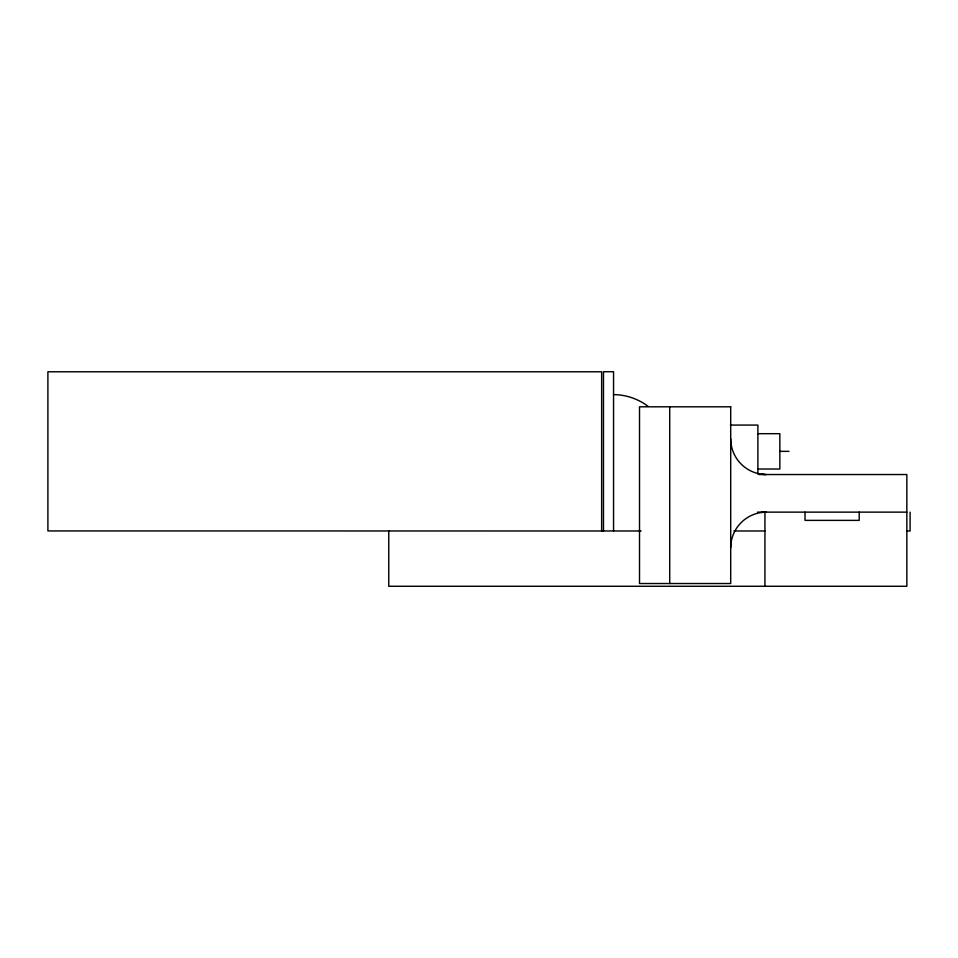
<?xml version="1.0" encoding="UTF-8"?>
<svg xmlns="http://www.w3.org/2000/svg" width="958" height="958" viewBox="0 0 958 958"><rect width="100%" height="100%" fill="white"/><g stroke="black" fill="none" stroke-linecap="round" stroke-linejoin="round"><path stroke-width="1.44" d="M761.742 512.446L764.939 512.135M730.427 425.077L757.886 425.077L757.886 474.114M757.886 433.687L779.848 433.687L779.848 469.025L757.886 469.025M779.848 451.35L788.997 451.35M758.964 474.533L906.843 474.533L906.843 586.272L388.756 586.272L388.756 530.983M757.527 512.135L906.843 512.135M641.094 530.983L47.9 530.936L47.9 371.776L601.648 371.776L601.648 530.936L603.48 530.983L603.48 371.728L613.551 371.728L613.551 530.983M733.9 530.983L764.939 530.983M906.843 530.983L910.1 530.983L910.1 512.135M613.551 394.612C625.945 394.696 638.208 398.851 648.099 406.336M761.742 474.222L764.939 474.533M859.206 512.135L859.206 520.374L805.019 520.374L805.019 512.135M764.939 511.668L764.939 586.272M669.714 406.803L669.714 583.53M766.4 474.533A35.697 35.697 0 0 1 730.703 438.836M730.703 547.832A35.697 35.697 0 0 1 766.4 512.135M730.703 406.803L639.513 406.803L639.513 583.53L730.703 583.53L730.703 406.803"/></g></svg>
